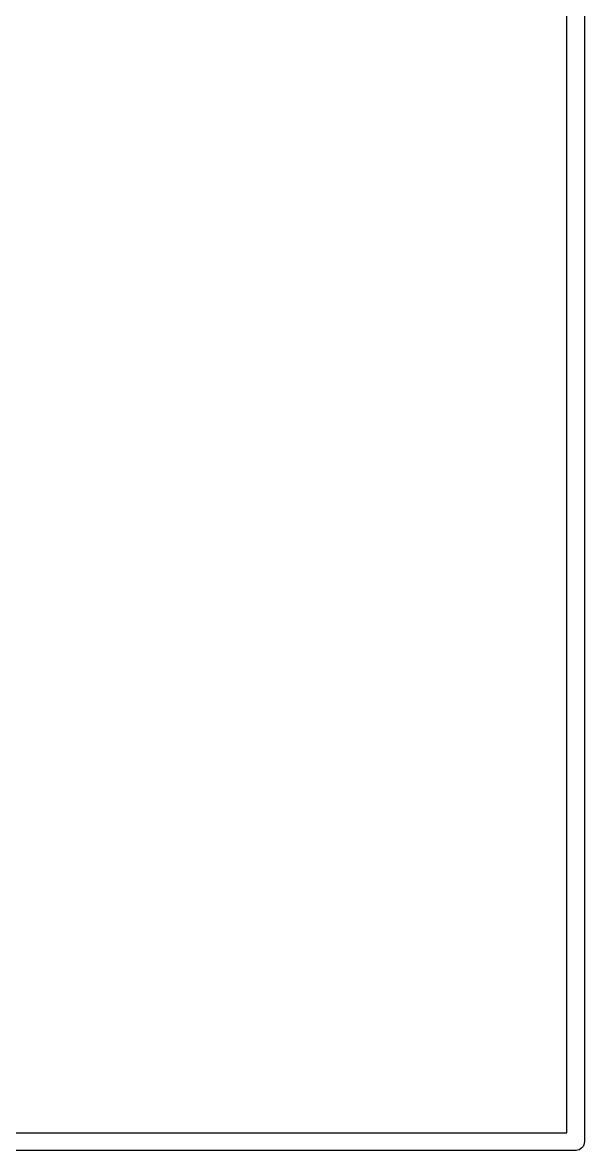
# Model space of a CAD drawing. Extents: x 22 to 393, y -205 to -25.
# Drawn here: x 335.3 to 340.07, y -52.58 to -42.99 of the extents above; entities that cross this region are included whole.
import ezdxf

# ---------------------------------------------------------------- set-up
doc = ezdxf.new("R2010")
doc.units = 0
doc.layers.add('BLACK', color=7, linetype='CONTINUOUS')

msp = doc.modelspace()

# ---------------------------------------------------------------- linework, layer by layer
at = {"layer": 'BLACK', "linetype": 'CONTINUOUS'}
for p, q in [((339.925, -52.425), (339.925, -37.575)), ((340.075, -37.5037), (340.075, -52.4963)), ((225.075, -52.425), (339.925, -52.425)), ((340.07, -52.5288), (340.063, -52.5419)), ((340.074, -52.5147), (340.07, -52.5288)), ((340.075, -52.5), (340.074, -52.5147)), ((340.075, -52.4963), (340.075, -52.5)), ((339.996, -52.575), (225.004, -52.575)), ((340, -52.5754), (339.996, -52.575)), ((340.004, -52.575), (340, -52.5754)), ((340.015, -52.5739), (340.004, -52.575)), ((340.029, -52.5696), (340.015, -52.5739)), ((340.042, -52.5627), (340.029, -52.5696)), ((340.053, -52.5533), (340.042, -52.5627)), ((340.063, -52.5419), (340.053, -52.5533))]:
    msp.add_line(p, q, dxfattribs=at)

doc.saveas('drawing.dxf')
